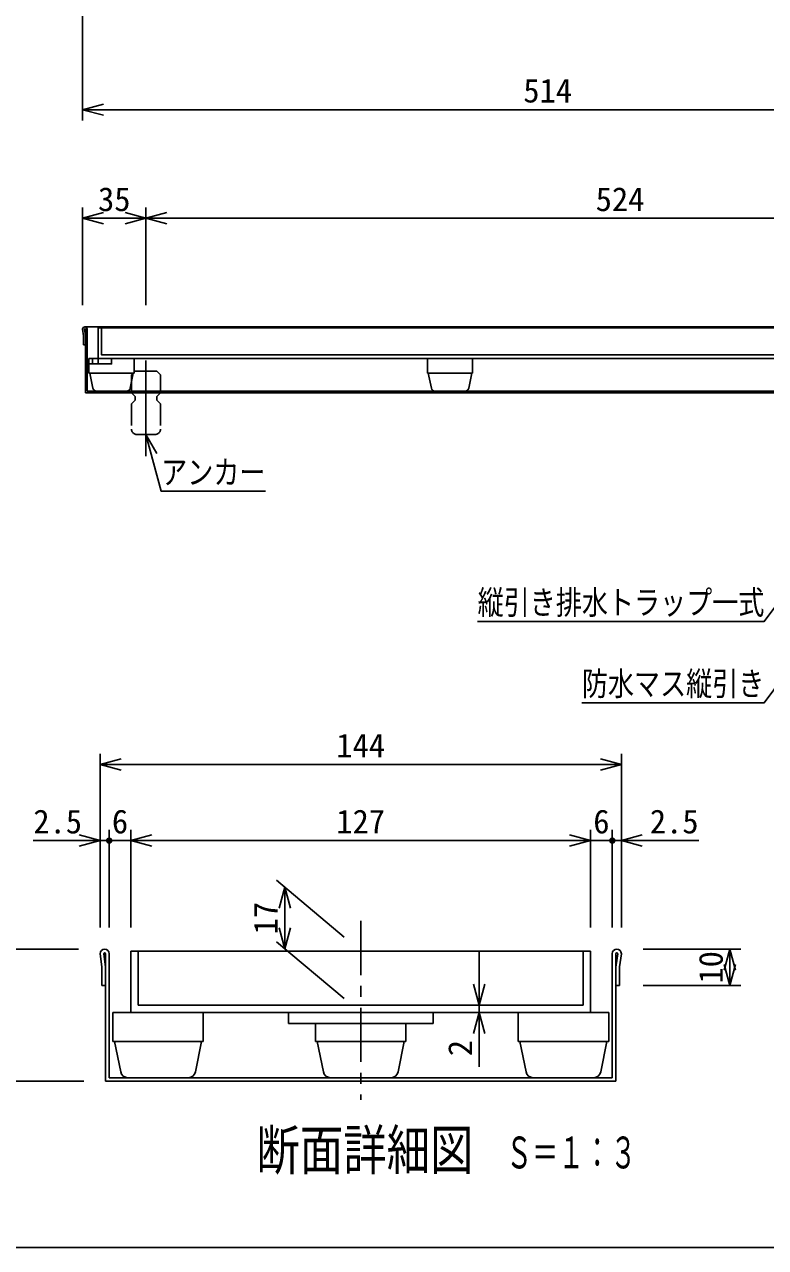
# Model space of a CAD drawing. Units: millimetres, scale not verified, with parts at other scales. Extents: x -819 to 819, y -558 to 522.
# Drawn here: x -329 to 80, y -558 to 118 of the extents above; entities that cross this region are included whole.
import ezdxf
from ezdxf.enums import TextEntityAlignment as Align

# ---------------------------------------------------------------- set-up
doc = ezdxf.new("R2010")
doc.units = ezdxf.units.MM
doc.header["$LTSCALE"] = 6
for name, pattern in [('CHAIN1', [8, 5, -1, 1, -1]), ('CHAIN2', [12, 9, -1, 1, -1]), ('DASHED2', [3, 2, -1])]:
    doc.linetypes.add(name, pattern=pattern)
for name, color, linetype in [('0-0_計極細', 2, 'Continuous'), ('0-1_計細線', 3, 'Continuous'), ('0-5_寸法線', 7, 'Continuous'), ('0-7_枠細線', 5, 'Continuous'), ('0-8_枠中線', 5, 'Continuous'), ('1-2_極細3', 2, 'Continuous'), ('1-3_細線3', 4, 'Continuous'), ('1-5_寸法3', 7, 'Continuous')]:
    doc.layers.add(name, color=color, linetype=linetype)
doc.styles.add('ＭＳ ゴシック', font='')
doc.styles.get('ＭＳ ゴシック').set_extended_font_data('MS Gothic')

msp = doc.modelspace()

# ---------------------------------------------------------------- hatches: boundary and pattern name
at = {"layer": '1-5_寸法3'}
for points in [[(-280.527, -333.172, 1), (-284.127, -333.172, 1)], [(-2.527, -333.172, 1), (-6.127, -333.172, 1)]]:
    msp.add_hatch(color=256, dxfattribs=at).paths.add_polyline_path(points)

# ---------------------------------------------------------------- linework, layer by layer
at = {"layer": '0-0_計極細', "linetype": 'CHAIN2'}
msp.add_line((-262, -67.844), (-262, -116.97), dxfattribs=at)
at = {"layer": '0-1_計細線'}
for p, q in [((-296.518, -54.212), (-297, -50.594)), ((-295.5, -54.277), (-295.987, -50.627)), ((-295.75, -50.344), (-295.739, -50.344)), ((295.75, -49.344), (-295.739, -49.344)), ((-295.5, -50.594), (-295.5, -85.844)), ((-294.5, -50.594), (-294.5, -84.844)), ((-288.5, -66.844), (-288.5, -49.844)), ((288.5, -49.844), (-288.5, -49.844)), ((-296.5, -54.476), (-296.5, -59.344)), ((-296.5, -59.344), (-295.5, -59.344)), ((-268.5, -66.844), (-293.5, -66.844)), ((-293.5, -66.844), (-293.5, -74.844)), ((288.5, -66.844), (-288.5, -66.844)), ((-268.5, -74.844), (-268.5, -66.844)), ((-81.497, -66.844), (-106.497, -66.844)), ((-106.497, -66.844), (-106.497, -74.844)), ((-81.497, -74.844), (-81.497, -66.844)), ((-268.5, -74.844), (-293.5, -74.844)), ((-293, -74.844), (-291.322, -83.236)), ((-270.678, -83.236), (-269, -74.844)), ((-81.497, -74.844), (-106.497, -74.844)), ((-105.997, -74.844), (-104.318, -83.236)), ((-83.675, -83.236), (-81.997, -74.844)), ((-295.5, -85.844), (157.5, -85.844)), ((-294.5, -84.844), (157.5, -84.844)), ((-289.36, -84.844), (-272.64, -84.844)), ((-102.357, -84.844), (-85.636, -84.844))]:
    msp.add_line(p, q, dxfattribs=at)
at = {"layer": '0-1_計細線', "linetype": 'DASHED2'}
for p, q in [((-291.5, -69.844), (-291.5, -66.844)), ((-288.5, -66.844), (-288.5, -69.844)), ((-268, -73.844), (-270, -75.844)), ((-270, -85.844), (-270, -75.844)), ((-270, -91.844), (-270, -105.844)), ((-254, -91.844), (-254, -105.844)), ((-267, -108.844), (-257, -108.844))]:
    msp.add_line(p, q, dxfattribs=at)
at = {"layer": '0-1_計細線'}
for points in [[(286.5, -64.844), (-286.5, -64.844), (-286.5, -49.844)], [(-293.5, -69.844), (-281, -69.844), (-281, -66.844)], [(-293.5, -69.844), (-293.5, -66.844), (-281, -66.844)]]:
    msp.add_lwpolyline(points, dxfattribs=at)
at = {"layer": '0-1_計細線', "linetype": 'DASHED2'}
for points in [[(-254, -85.844), (-254, -75.844), (-256, -73.844), (-268, -73.844)], [(-270, -85.844), (-268, -87.844), (-268, -89.844), (-270, -91.844)], [(-254, -85.844), (-256, -87.844), (-256, -89.844), (-254, -91.844)]]:
    msp.add_lwpolyline(points, dxfattribs=at)
at = {"layer": '0-1_計細線'}
for centre, radius, start, end in [((-295.75, -50.594), 1.25, 0, 180), ((-295.739, -50.594), 0.25, 90, 187.59464), ((-295.75, -50.594), 0.25, 0, 90), ((-298.5, -54.476), 2, 0, 7.59464), ((-289.36, -82.844), 2, 191.30993, 270), ((-272.64, -82.844), 2, 270, 348.69007), ((-102.357, -82.844), 2, 191.30993, 270), ((-85.636, -82.844), 2, 270, 348.69007)]:
    msp.add_arc(centre, radius, start, end, dxfattribs=at)
at = {"layer": '0-1_計細線', "linetype": 'DASHED2'}
for centre, start, end in [((-267, -105.844), 180, 270), ((-257, -105.844), 270, 360)]:
    msp.add_arc(centre, 3, start, end, dxfattribs=at)
at = {"layer": '0-5_寸法線'}
for p, q in [((-297, 160.656), (-297, 64.656)), ((-297, 70.656), (-285.409, 73.762)), ((-297, 70.656), (-285.409, 67.551)), ((-297, 70.656), (217, 70.656)), ((-297, -37.344), (-297, 16.656)), ((-297, 10.656), (-285.409, 13.762)), ((-262, 10.656), (-273.591, 13.762)), ((-262, -37.344), (-262, 16.656)), ((-262, 10.656), (-250.409, 13.762)), ((-297, 10.656), (-285.409, 7.551)), ((-297, 10.656), (-262, 10.656)), ((-262, 10.656), (-273.591, 7.551)), ((-262, 10.656), (-250.409, 7.551)), ((-262, 10.656), (262, 10.656)), ((-262, -108.844), (-256, -119.236)), ((-262, -108.844), (-262, -120.844))]:
    msp.add_line(p, q, dxfattribs=at)
for points in [[(166.229, -96.433), (79.657, -212.118), (-78.743, -212.118)], [(-262, -108.844), (-253.6, -140.194), (-196, -140.194)], [(151.322, -160.657), (79.657, -257.013), (-21.143, -257.013)]]:
    msp.add_lwpolyline(points, dxfattribs=at)
at = {"layer": '0-8_枠中線'}
msp.add_lwpolyline([(-819, -558), (-819, 522), (819, 522), (819, -558)], close=True, dxfattribs=at)
at = {"layer": '1-2_極細3', "linetype": 'CHAIN1'}
msp.add_line((-143.327, -377.476), (-143.327, -476.354), dxfattribs=at)
at = {"layer": '1-2_極細3'}
for p, q in [((-286.362, -402.909), (-287.327, -395.672)), ((-284.327, -403.04), (-285.3, -395.738)), ((-284.827, -395.172), (-284.804, -395.172)), ((-284.327, -395.672), (-284.327, -466.172)), ((-282.327, -395.672), (-282.327, -464.172)), ((-4.327, -395.672), (-4.327, -464.172)), ((-2.327, -395.672), (-2.327, -466.172)), ((-2.327, -403.04), (-1.353, -395.738)), ((-1.827, -395.172), (-1.849, -395.172)), ((-0.291, -402.909), (0.673, -395.672)), ((-286.327, -403.438), (-286.327, -413.172)), ((-0.327, -403.438), (-0.327, -413.172)), ((-286.327, -413.172), (-284.327, -413.172)), ((-0.327, -413.172), (-2.327, -413.172)), ((-2.327, -466.172), (-284.327, -466.172)), ((-4.327, -464.172), (-282.327, -464.172))]:
    msp.add_line(p, q, dxfattribs=at)
for centre, radius, start, end in [((-284.827, -395.672), 2.5, 0, 180), ((-284.804, -395.672), 0.5, 90, 187.59464), ((-284.827, -395.672), 0.5, 0, 90), ((-1.827, -395.672), 2.5, 360, 180), ((-1.827, -395.672), 0.5, 90, 180), ((-1.849, -395.672), 0.5, 352.40536, 90), ((-290.327, -403.438), 4, 0, 7.59464), ((3.673, -403.438), 4, 172.40536, 180)]:
    msp.add_arc(centre, radius, start, end, dxfattribs=at)
at = {"layer": '1-3_細線3'}
for p, q in [((-16.327, -394.172), (-270.327, -394.172)), ((-270.327, -394.172), (-270.327, -428.172)), ((-266.327, -424.172), (-266.327, -394.172)), ((-20.327, -394.172), (-20.327, -424.172)), ((-16.327, -428.172), (-16.327, -394.172)), ((-20.327, -424.172), (-266.327, -424.172)), ((-230.327, -428.172), (-280.327, -428.172)), ((-280.327, -428.172), (-280.327, -444.172)), ((-270.327, -428.172), (-16.327, -428.172)), ((-230.327, -444.172), (-230.327, -428.172)), ((-183.319, -434.172), (-183.319, -428.172)), ((-103.319, -428.172), (-103.319, -434.172)), ((-56.327, -428.172), (-6.327, -428.172)), ((-56.327, -444.172), (-56.327, -428.172)), ((-6.327, -428.172), (-6.327, -444.172)), ((-103.319, -434.172), (-183.319, -434.172)), ((-168.327, -434.172), (-168.327, -444.172)), ((-118.327, -444.172), (-118.327, -434.172)), ((-280.327, -444.172), (-230.327, -444.172)), ((-275.97, -460.957), (-279.327, -444.172)), ((-231.327, -444.172), (-234.683, -460.957)), ((-168.327, -444.172), (-118.327, -444.172)), ((-163.97, -460.957), (-167.327, -444.172)), ((-119.327, -444.172), (-122.683, -460.957)), ((-56.327, -444.172), (-6.327, -444.172)), ((-51.97, -460.957), (-55.327, -444.172)), ((-7.327, -444.172), (-10.683, -460.957)), ((-238.606, -464.172), (-272.047, -464.172)), ((-126.606, -464.172), (-160.047, -464.172)), ((-14.606, -464.172), (-48.047, -464.172))]:
    msp.add_line(p, q, dxfattribs=at)
for centre, start, end in [((-272.047, -460.172), 191.30993, 270), ((-238.606, -460.172), 270, 348.69007), ((-160.047, -460.172), 191.30993, 270), ((-126.606, -460.172), 270, 348.69007), ((-48.047, -460.172), 191.30993, 270), ((-14.606, -460.172), 270, 348.69007)]:
    msp.add_arc(centre, 4, start, end, dxfattribs=at)
at = {"layer": '1-5_寸法3'}
for p, q in [((-287.327, -381.172), (-287.327, -285.172)), ((-287.327, -291.172), (-275.735, -288.067)), ((0.673, -291.172), (-10.918, -288.067)), ((0.673, -381.172), (0.673, -285.172)), ((-287.327, -291.172), (-275.735, -294.278)), ((-287.327, -291.172), (0.673, -291.172)), ((0.673, -291.172), (-10.918, -294.278)), ((-287.327, -333.172), (-298.918, -330.067)), ((-287.327, -381.172), (-287.327, -327.172)), ((-282.327, -381.172), (-282.327, -327.172)), ((-270.327, -381.172), (-270.327, -327.172)), ((-270.327, -333.172), (-258.735, -330.067)), ((-16.327, -333.172), (-27.918, -330.067)), ((-16.327, -381.172), (-16.327, -327.172)), ((-4.327, -381.172), (-4.327, -327.172)), ((0.673, -381.172), (0.673, -327.172)), ((0.673, -333.172), (12.265, -330.067)), ((-324.263, -333.172), (-282.327, -333.172)), ((-287.327, -333.172), (-298.918, -336.278)), ((-282.327, -333.172), (-270.327, -333.172)), ((-270.327, -333.172), (-258.735, -336.278)), ((-270.327, -333.172), (-16.327, -333.172)), ((-16.327, -333.172), (-27.918, -336.278)), ((-16.327, -333.172), (-4.327, -333.172)), ((-4.327, -333.172), (43.426, -333.172)), ((0.673, -333.172), (12.265, -336.278)), ((-152.515, -386.459), (-189.897, -355.092)), ((-185.301, -358.949), (-188.407, -370.54)), ((-185.301, -358.949), (-182.195, -370.54)), ((-185.301, -392.949), (-185.301, -358.949)), ((-185.301, -392.949), (-188.407, -381.358)), ((-185.301, -392.949), (-182.195, -381.358)), ((-152.515, -420.459), (-189.897, -389.092)), ((-299.327, -393.172), (-353.327, -393.172)), ((-77.873, -458.172), (-77.873, -394.172)), ((12.673, -393.172), (66.673, -393.172)), ((60.673, -393.172), (57.568, -404.763)), ((60.673, -393.172), (63.779, -404.763)), ((60.673, -393.172), (60.673, -413.172)), ((60.673, -413.172), (57.568, -401.581)), ((60.673, -413.172), (63.779, -401.581)), ((-77.873, -424.172), (-80.979, -412.581)), ((-77.873, -424.172), (-74.767, -412.581)), ((12.673, -413.172), (66.673, -413.172)), ((-77.873, -428.172), (-80.979, -439.763)), ((-77.873, -428.172), (-74.767, -439.763)), ((-296.327, -466.172), (-353.327, -466.172))]:
    msp.add_line(p, q, dxfattribs=at)

# ---------------------------------------------------------------- texts
at = {"layer": '0-5_寸法線', "style": 'ＭＳ ゴシック'}
for s, p in [('514', (-53.5, 70.656)), ('35', (-288.5, 10.656)), ('524', (-13.5, 10.656))]:
    msp.add_text(s, height=13.2, dxfattribs=at).set_placement(p, align=Align.BOTTOM_LEFT)
at = {"layer": '0-5_寸法線', "style": 'ＭＳ ゴシック', "width": 0.8}
for s, p in [('アンカー', (-253.6, -140.194)), ('縦引き排水トラップ一式', (-78.743, -212.118)), ('防水マス縦引き', (-21.143, -257.013))]:
    msp.add_text(s, height=13.2, dxfattribs=at).set_placement(p, align=Align.BOTTOM_LEFT)
at = {"layer": '0-7_枠細線', "style": 'ＭＳ ゴシック'}
for s, height, width, p in [('断面詳細図', 21.99, 0.8, (-200.992, -521.67)), ('Ｓ＝１：３', 17.6, 0.6, (-63.053, -519.566))]:
    msp.add_text(s, height=height, dxfattribs=dict(at, width=width)).set_placement(p, align=Align.BOTTOM_LEFT)
at = {"layer": '1-5_寸法3', "style": 'ＭＳ ゴシック'}
for s, p in [('144', (-156.827, -291.172)), ('2.5', (-324.263, -333.172)), ('6', (-280.827, -333.172)), ('127', (-156.827, -333.172)), ('6', (-14.827, -333.172)), ('2.5', (16.426, -333.172))]:
    msp.add_text(s, height=13.2, dxfattribs=at).set_placement(p, align=Align.BOTTOM_LEFT)
for s, p in [('17', (-185.301, -384.949)), ('10', (60.673, -412.172)), ('2', (-77.873, -452.289))]:
    msp.add_text(s, height=13.2, rotation=90, dxfattribs=at).set_placement(p, align=Align.BOTTOM_LEFT)

doc.saveas('drawing.dxf')
